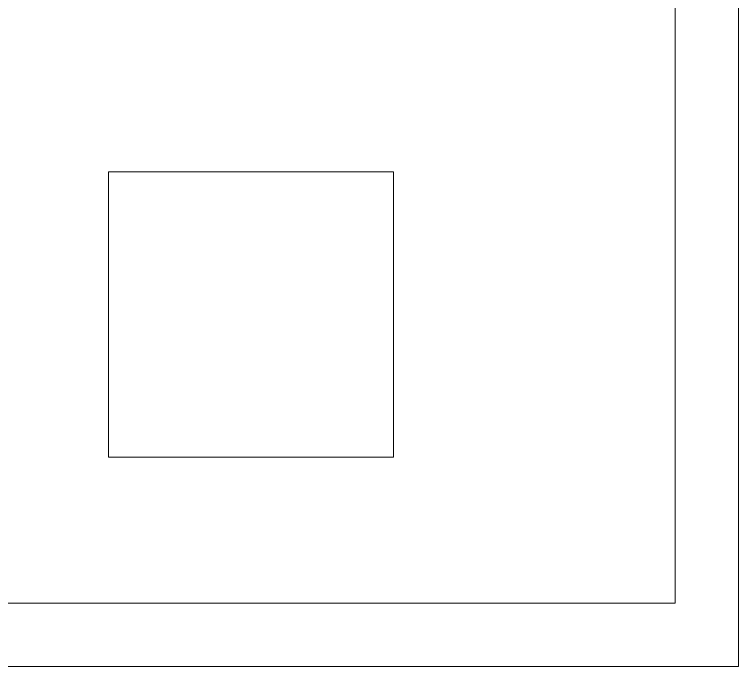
# Model space of a CAD drawing. Header units: millimetres. Extents: x -160614 to 59925, y -157025 to 0.
# Drawn here: x -59865 to -58722, y -103943 to -102914 of the extents above; entities that cross this region are included whole.
import ezdxf

# ---------------------------------------------------------------- set-up
doc = ezdxf.new("R2010")
doc.units = ezdxf.units.MM
doc.header["$LTSCALE"] = 8
for name, color, linetype, lineweight in [('72_EGR_EQP_TAG', 9, 'Continuous', 5), ('LOADING', 9, 'Continuous', 5), ('Walls', 9, 'Continuous', 5)]:
    doc.layers.add(name, color=color, linetype=linetype, lineweight=lineweight)

# ---------------------------------------------------------------- blocks, each defined once
blk = doc.blocks.new('1stF')
at = {"layer": 'LOADING', "color": 9}
blk.add_lwpolyline([(-59266.8, -103612.4), (-59716.8, -103612.4), (-59716.8, -103162.4), (-59266.8, -103162.4)], close=True, dxfattribs=at)
at = {"layer": 'Walls', "color": 9}
for p, q in [((-58822.3, -103842.6, 0.1), (-58822.3, -101692.6, 0.1)), ((-58722.3, -103942.6, 0.1), (-58722.3, -101692.6, 0.1)), ((-58822.3, -103842.6, 0.1), (-62420.5, -103842.6, 0.1)), ((-58722.3, -103942.6, 0.1), (-62461.9, -103942.6, 0.1))]:
    blk.add_line(p, q, dxfattribs=at)

msp = doc.modelspace()

# ---------------------------------------------------------------- block references
at = {"layer": '72_EGR_EQP_TAG'}
msp.add_blockref('1stF', (0, 0), dxfattribs=at)

doc.saveas('drawing.dxf')
